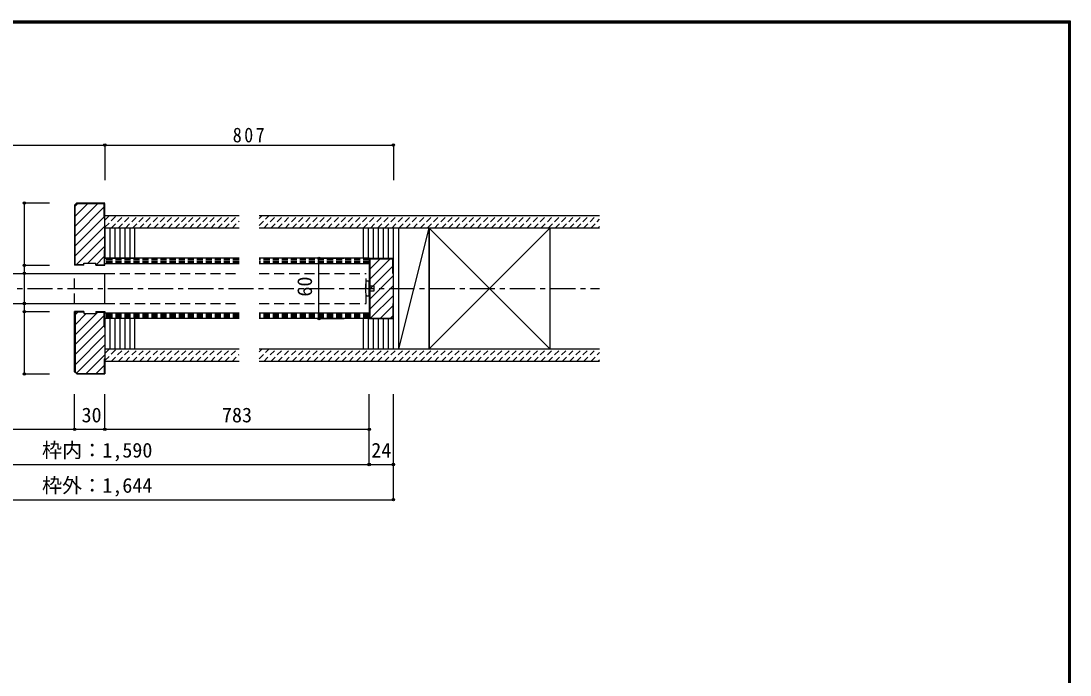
# Model space of a CAD drawing. Units: millimetres, scale not verified. Extents: x -1000 to 950, y -718 to 696.
# Drawn here: x -93 to 950, y 46 to 696 of the extents above; entities that cross this region are included whole.
import ezdxf
from ezdxf.enums import TextEntityAlignment as Align

# ---------------------------------------------------------------- set-up
doc = ezdxf.new("R2010")
doc.units = ezdxf.units.MM
doc.header["$LTSCALE"] = 5
doc.header["$PDMODE"] = 32
doc.header["$PDSIZE"] = 2.5
for name, pattern in [('CHAIN1', [8, 5, -1, 1, -1]), ('DASHED1', [1.8, 1.2, -0.6]), ('DASHED2', [3, 2, -1])]:
    doc.linetypes.add(name, pattern=pattern)
for name, color, linetype in [('5-0', 7, 'Continuous'), ('5-B', 4, 'Continuous'), ('F-1_枠', 6, 'Continuous')]:
    doc.layers.add(name, color=color, linetype=linetype)
doc.styles.add('ＭＳ ゴシック', font='')
doc.styles.get('ＭＳ ゴシック').set_extended_font_data('MS Gothic')

msp = doc.modelspace()

# ---------------------------------------------------------------- linework, layer by layer
at = {"layer": '5-0', "color": 4}
for p, q in [((-90, 515), (-65, 515)), ((-90, 453), (-90, 515)), ((-39.5, 501.919), (-26.919, 514.5)), ((-39.5, 492.02), (-17.02, 514.5)), ((-39.5, 511.819), (-36.819, 514.5)), ((-39.5, 482.12), (-10.5, 511.12)), ((-39.5, 472.221), (-10, 501.721)), ((-39.5, 462.321), (-10, 491.821)), ((-38.422, 453.5), (-10, 481.922)), ((-27.022, 455), (-10, 472.022)), ((-18.623, 453.5), (-10.5, 461.623)), ((203, 460), (228, 460)), ((203, 400), (203, 460)), ((253.5, 439.226), (273.774, 459.5)), ((253.5, 449.125), (263.875, 459.5)), ((253.5, 459.025), (253.975, 459.5)), ((-90, 445), (-90, 453)), ((-90, 453), (-65, 453)), ((253.5, 429.326), (277, 452.826)), ((-90, 415), (-90, 445)), ((-90, 445), (-65, 445)), ((253.5, 419.427), (277, 442.927)), ((253.5, 409.527), (277, 433.027)), ((254.372, 400.5), (277, 423.128)), ((-90, 407), (-90, 415)), ((-90, 415), (-65, 415)), ((-90, 407), (-65, 407)), ((-90, 345), (-90, 407)), ((264.272, 400.5), (277, 413.228)), ((-39.5, 403.819), (-36.819, 406.5)), ((-39.5, 384.02), (-17.02, 406.5)), ((-39.5, 393.919), (-28.419, 405)), ((-39.5, 374.12), (-10, 403.62)), ((203, 400), (228, 400)), ((274.171, 400.5), (276.5, 402.829)), ((-39.5, 364.221), (-10, 393.721)), ((-39.6, 354.221), (-10, 383.821)), ((-38.047, 345.875), (-10, 373.922)), ((-28.522, 345.5), (-10, 364.022)), ((-90, 345), (-65, 345)), ((-18.623, 345.5), (-10, 354.123))]:
    msp.add_line(p, q, dxfattribs=at)
at = {"layer": '5-0', "color": 3}
for p, q in [((-37.879, 515), (-40, 512.879)), ((-40, 512.879), (-40, 453)), ((-37.672, 514.5), (-39.5, 512.672)), ((-39.5, 453.5), (-39.5, 512.672)), ((-37.879, 515), (-10, 515)), ((-37.672, 514.5), (-10.5, 514.5)), ((-10.5, 500), (-10.5, 514.5)), ((-10, 453), (-10, 514.5)), ((-10.5, 500), (-10, 500)), ((-10, 490), (-10, 460)), ((20, 490), (-10, 490)), ((20, 460), (20, 490)), ((277, 490), (247, 490)), ((247, 490), (247, 460)), ((277, 370), (277, 490)), ((312.5, 370), (312.5, 490)), ((-10.5, 468), (-10, 468)), ((-10.5, 468), (-10.5, 453.5)), ((-10, 460), (20, 460)), ((247, 460), (277, 460)), ((253, 460), (277, 460)), ((253, 460), (253, 400)), ((253.5, 459.5), (276.5, 459.5)), ((276.5, 445), (276.5, 459.5)), ((277, 400), (277, 460)), ((-31, 453), (-40, 453)), ((-31, 453.5), (-39.5, 453.5)), ((-31, 455), (-19, 455)), ((-31, 453), (-31, 455)), ((-19, 453), (-19, 455)), ((-19, 453.5), (-10.5, 453.5)), ((-19, 453), (-10, 453)), ((276.5, 445), (277, 445)), ((-31, 407), (-40, 407)), ((-40, 347.121), (-40, 407)), ((-31, 407), (-31, 405)), ((-19, 407), (-19, 405)), ((-19, 407), (-10, 407)), ((-10, 407), (-10, 345)), ((-31, 406.5), (-39.5, 406.5)), ((-39.5, 406.5), (-39.5, 347.328)), ((-31, 405), (-19, 405)), ((-19, 406.5), (-10.5, 406.5)), ((-10.5, 392), (-10.5, 406.5)), ((20, 370), (20, 400)), ((277, 400), (247, 400)), ((247, 400), (247, 370)), ((253, 400), (277, 400)), ((-10.5, 392), (-10, 392)), ((-10, 370), (20, 370)), ((247, 370), (277, 370)), ((-10.5, 360), (-10, 360)), ((-10.5, 360), (-10.5, 345.5)), ((-37.879, 345), (-40, 347.121)), ((-37.672, 345.5), (-39.5, 347.328)), ((-37.879, 345), (-10, 345)), ((-37.672, 345.5), (-10.5, 345.5))]:
    msp.add_line(p, q, dxfattribs=at)
at = {"layer": '5-0', "color": 4, "linetype": 'DASHED1'}
for p, q in [((-10, 497.826), (-5.326, 502.5)), ((-10, 490.755), (1.745, 502.5)), ((-3.684, 490), (8.816, 502.5)), ((3.387, 490), (15.887, 502.5)), ((10.459, 490), (22.959, 502.5)), ((17.53, 490), (30.03, 502.5)), ((24.601, 490), (37.101, 502.5)), ((31.672, 490), (44.172, 502.5)), ((38.743, 490), (51.243, 502.5)), ((45.814, 490), (58.314, 502.5)), ((52.885, 490), (65.385, 502.5)), ((59.956, 490), (72.456, 502.5)), ((67.027, 490), (79.527, 502.5)), ((74.098, 490), (86.598, 502.5)), ((81.169, 490), (93.5, 502.331)), ((88.24, 490), (100.74, 502.5)), ((95.311, 490), (107.642, 502.331)), ((102.382, 490), (114.882, 502.5)), ((109.453, 490), (121.784, 502.331)), ((143.5, 499.574), (146.426, 502.5)), ((143.5, 492.503), (153.497, 502.5)), ((148.068, 490), (160.568, 502.5)), ((155.139, 490), (167.639, 502.5)), ((162.21, 490), (174.71, 502.5)), ((169.281, 490), (181.781, 502.5)), ((176.352, 490), (188.852, 502.5)), ((183.423, 490), (195.923, 502.5)), ((190.494, 490), (202.994, 502.5)), ((197.565, 490), (210.065, 502.5)), ((204.636, 490), (217.136, 502.5)), ((211.707, 490), (224.207, 502.5)), ((218.778, 490), (231.279, 502.5)), ((225.85, 490), (238.35, 502.5)), ((232.921, 490), (245.421, 502.5)), ((239.992, 490), (252.492, 502.5)), ((247.063, 490), (259.563, 502.5)), ((254.134, 490), (266.634, 502.5)), ((261.205, 490), (273.705, 502.5)), ((268.276, 490), (280.776, 502.5)), ((275.347, 490), (287.847, 502.5)), ((282.418, 490), (294.918, 502.5)), ((289.489, 490), (301.989, 502.5)), ((296.56, 490), (309.06, 502.5)), ((303.631, 490), (316.131, 502.5)), ((310.702, 490), (323.202, 502.5)), ((317.773, 490), (330.273, 502.5)), ((324.845, 490), (337.345, 502.5)), ((331.916, 490), (344.416, 502.5)), ((338.987, 490), (351.487, 502.5)), ((346.058, 490), (358.558, 502.5)), ((353.129, 490), (365.629, 502.5)), ((360.2, 490), (372.7, 502.5)), ((367.271, 490), (379.771, 502.5)), ((374.342, 490), (386.842, 502.5)), ((381.413, 490), (393.913, 502.5)), ((388.484, 490), (400.984, 502.5)), ((395.555, 490), (408.055, 502.5)), ((402.626, 490), (415.126, 502.5)), ((409.697, 490), (422.197, 502.5)), ((416.768, 490), (429.268, 502.5)), ((423.839, 490), (436.339, 502.5)), ((430.911, 490), (443.411, 502.5)), ((437.982, 490), (450.482, 502.5)), ((445.053, 490), (457.553, 502.5)), ((452.124, 490), (464.624, 502.5)), ((459.195, 490), (471.695, 502.5)), ((466.266, 490), (478.766, 502.5)), ((116.525, 490), (123.5, 496.975)), ((473.337, 490), (482.09, 498.753)), ((480.408, 490), (482.09, 491.682)), ((123.5, 458.625), (-10, 458.625)), ((123.5, 457.25), (-10, 457.25)), ((123.5, 455.875), (-10, 455.875)), ((253, 458.625), (143.5, 458.625)), ((253, 457.25), (143.5, 457.25)), ((253, 455.875), (143.5, 455.875)), ((123.5, 404.125), (-10, 404.125)), ((123.5, 402.75), (-10, 402.75)), ((123.5, 401.375), (-10, 401.375)), ((253, 404.125), (143.5, 404.125)), ((253, 402.75), (143.5, 402.75)), ((253, 401.375), (143.5, 401.375)), ((-10, 365.326), (-5.326, 370)), ((-10, 358.255), (1.745, 370)), ((-3.684, 357.5), (8.816, 370)), ((3.387, 357.5), (15.887, 370)), ((10.459, 357.5), (22.959, 370)), ((17.53, 357.5), (30.03, 370)), ((24.601, 357.5), (37.101, 370)), ((31.672, 357.5), (44.172, 370)), ((38.743, 357.5), (51.243, 370)), ((45.814, 357.5), (58.314, 370)), ((52.885, 357.5), (65.385, 370)), ((59.956, 357.5), (72.456, 370)), ((67.027, 357.5), (79.527, 370)), ((74.098, 357.5), (86.598, 370)), ((81.169, 357.5), (93.5, 369.831)), ((88.24, 357.5), (100.74, 370)), ((95.311, 357.5), (107.642, 369.831)), ((102.382, 357.5), (114.882, 370)), ((109.453, 357.5), (121.784, 369.831)), ((143.5, 367.074), (146.426, 370)), ((143.5, 360.003), (153.497, 370)), ((148.068, 357.5), (160.568, 370)), ((155.139, 357.5), (167.639, 370)), ((162.21, 357.5), (174.71, 370)), ((169.281, 357.5), (181.781, 370)), ((176.352, 357.5), (188.852, 370)), ((183.423, 357.5), (195.923, 370)), ((190.494, 357.5), (202.994, 370)), ((197.565, 357.5), (210.065, 370)), ((204.636, 357.5), (217.136, 370)), ((211.707, 357.5), (224.207, 370)), ((218.778, 357.5), (231.279, 370)), ((225.85, 357.5), (238.35, 370)), ((232.921, 357.5), (245.421, 370)), ((239.992, 357.5), (252.492, 370)), ((247.063, 357.5), (259.563, 370)), ((254.134, 357.5), (266.634, 370)), ((261.205, 357.5), (273.705, 370)), ((268.276, 357.5), (280.776, 370)), ((275.347, 357.5), (287.847, 370)), ((282.418, 357.5), (294.918, 370)), ((289.489, 357.5), (301.989, 370)), ((296.56, 357.5), (309.06, 370)), ((303.631, 357.5), (316.131, 370)), ((310.702, 357.5), (323.202, 370)), ((317.773, 357.5), (330.273, 370)), ((324.845, 357.5), (337.345, 370)), ((331.916, 357.5), (344.416, 370)), ((338.987, 357.5), (351.487, 370)), ((346.058, 357.5), (358.558, 370)), ((353.129, 357.5), (365.629, 370)), ((360.2, 357.5), (372.7, 370)), ((367.271, 357.5), (379.771, 370)), ((374.342, 357.5), (386.842, 370)), ((381.413, 357.5), (393.913, 370)), ((388.484, 357.5), (400.984, 370)), ((395.555, 357.5), (408.055, 370)), ((402.626, 357.5), (415.126, 370)), ((409.697, 357.5), (422.197, 370)), ((416.768, 357.5), (429.268, 370)), ((423.839, 357.5), (436.339, 370)), ((430.911, 357.5), (443.411, 370)), ((437.982, 357.5), (450.482, 370)), ((445.053, 357.5), (457.553, 370)), ((452.124, 357.5), (464.624, 370)), ((459.195, 357.5), (471.695, 370)), ((466.266, 357.5), (478.766, 370)), ((473.337, 357.5), (482.09, 366.253)), ((116.525, 357.5), (123.5, 364.475)), ((480.408, 357.5), (482.09, 359.182))]:
    msp.add_line(p, q, dxfattribs=at)
at = {"layer": '5-0', "color": 2}
for p, q in [((-10, 502.5), (123.5, 502.5)), ((143.5, 502.5), (482.09, 502.5)), ((123.5, 490), (-10, 490)), ((482.09, 490), (143.5, 490)), ((123.5, 460), (-10, 460)), ((253, 460), (143.5, 460)), ((123.5, 454.5), (-10, 454.5)), ((253, 454.5), (143.5, 454.5)), ((123.5, 405.5), (-10, 405.5)), ((123.5, 400), (-10, 400)), ((253, 405.5), (143.5, 405.5)), ((253, 400), (143.5, 400)), ((-10, 370), (123.5, 370)), ((143.5, 370), (482.09, 370)), ((123.5, 357.5), (-10, 357.5)), ((482.09, 357.5), (143.5, 357.5))]:
    msp.add_line(p, q, dxfattribs=at)
at = {"layer": '5-0'}
for p, q in [((-5, 490), (-5, 460)), ((0, 490), (0, 460)), ((5, 490), (5, 460)), ((10, 490), (10, 460)), ((15, 490), (15, 460)), ((252, 490), (252, 460)), ((257, 490), (257, 460)), ((262, 490), (262, 460)), ((267, 490), (267, 460)), ((272, 490), (272, 460)), ((282.5, 370), (282.5, 490)), ((282.5, 370), (312.5, 490)), ((312.5, 490), (312.5, 370)), ((312.5, 370), (432.5, 490)), ((312.5, 490), (432.5, 370)), ((432.5, 490), (432.5, 370)), ((250, 437.5), (253, 437.5)), ((253, 432.5), (258, 432.5)), ((-5, 400), (-5, 370)), ((0, 400), (0, 370)), ((5, 400), (5, 370)), ((10, 400), (10, 370)), ((15, 400), (15, 370)), ((252, 400), (252, 370)), ((257, 400), (257, 370)), ((262, 400), (262, 370)), ((267, 400), (267, 370)), ((272, 400), (272, 370))]:
    msp.add_line(p, q, dxfattribs=at)
at = {"layer": '5-0', "color": 6}
for p, q in [((-158.5, 445), (-10, 445)), ((-10, 415), (-10, 445)), ((-158.5, 415), (-10, 415))]:
    msp.add_line(p, q, dxfattribs=at)
at = {"layer": '5-0', "color": 2, "linetype": 'DASHED2'}
for p, q in [((-40, 415), (-40, 445)), ((-40, 445), (123.5, 445)), ((143.5, 445), (250, 445)), ((250, 415), (250, 445)), ((-40, 415), (123.5, 415)), ((143.5, 415), (250, 415))]:
    msp.add_line(p, q, dxfattribs=at)
at = {"layer": '5-0', "color": 4, "linetype": 'CHAIN1'}
msp.add_line((-527, 430), (482.09, 430), dxfattribs=at)
at = {"layer": '5-0', "color": 3}
for points in [[(253.5, 459.5), (253.5, 400.5), (276.5, 400.5)], [(277, 415), (276.5, 415), (276.5, 400.5)], [(20, 400), (-10, 400), (-10, 370)]]:
    msp.add_lwpolyline(points, dxfattribs=at)
at = {"layer": '5-0'}
for points in [[(250, 422.5), (253, 422.5), (253, 437.5)], [(253, 427.5), (258, 427.5), (258, 432.5)]]:
    msp.add_lwpolyline(points, dxfattribs=at)
msp.add_arc((280.451, 430), 31.361, 166.16368, 193.83629, dxfattribs=at)
at = {"layer": '5-0', "color": 4}
for p in [(-90, 515), (203, 460), (-90, 453), (-90, 445), (-90, 415), (-90, 407), (203, 400), (-90, 345)]:
    msp.add_point(p, dxfattribs=at)
at = {"layer": '5-B'}
for p, q in [((-327, 572.5), (-10, 572.5)), ((-10, 572.5), (-10, 537.5)), ((-10, 572.5), (277, 572.5)), ((277, 572.5), (277, 537.5)), ((-40, 290), (-40, 325)), ((-10, 290), (-10, 325)), ((253, 290), (253, 325)), ((277, 290), (277, 325)), ((-297, 290), (-40, 290)), ((-40, 290), (-10, 290)), ((-10, 290), (253, 290)), ((253, 255), (253, 290)), ((277, 220), (277, 290)), ((-297, 255), (253, 255)), ((253, 255), (277, 255)), ((-327, 220), (277, 220))]:
    msp.add_line(p, q, dxfattribs=at)
at = {"layer": '5-B', "color": 7}
for p in [(-10, 572.5), (277, 572.5)]:
    msp.add_point(p, dxfattribs=at)
at = {"layer": '5-B'}
for p in [(-40, 290), (-10, 290), (253, 290), (253, 255), (277, 255), (277, 220)]:
    msp.add_point(p, dxfattribs=at)
at = {"layer": 'F-1_枠'}
for p, q in [((-1000, 695.833), (950, 695.833)), ((-1000, 695), (950, 695)), ((-1000, 694.167), (950, 694.167)), ((948.333, 695.833), (948.333, -700.833)), ((949.166, 695.833), (949.166, -700.833)), ((950, 695.833), (950, -700.833))]:
    msp.add_line(p, q, dxfattribs=at)

# ---------------------------------------------------------------- texts
at = {"layer": '5-0', "style": 'ＭＳ ゴシック'}
msp.add_text('60', height=14.66, rotation=90, dxfattribs=at).set_placement((200.5, 421.875), align=Align.BOTTOM_LEFT)
at = {"layer": '5-B', "color": 7, "style": 'ＭＳ ゴシック'}
for s, p in [('30', (-33.125, 292.5)), ('783', (106.5, 292.5)), ('枠内：1,590', (-72.5, 257.5)), ('24', (255, 257.5)), ('枠外：1,644', (-72.5, 222.5))]:
    msp.add_text(s, height=14.66, dxfattribs=at).set_placement(p, align=Align.BOTTOM_LEFT)
at = {"layer": '5-B', "color": 7, "insert": (117.25, 575), "char_height": 14.66, "attachment_point": 7, "style": 'ＭＳ ゴシック'}
msp.add_mtext('\\T1.27;\\W0.9;807', dxfattribs=at)

doc.saveas('drawing.dxf')
